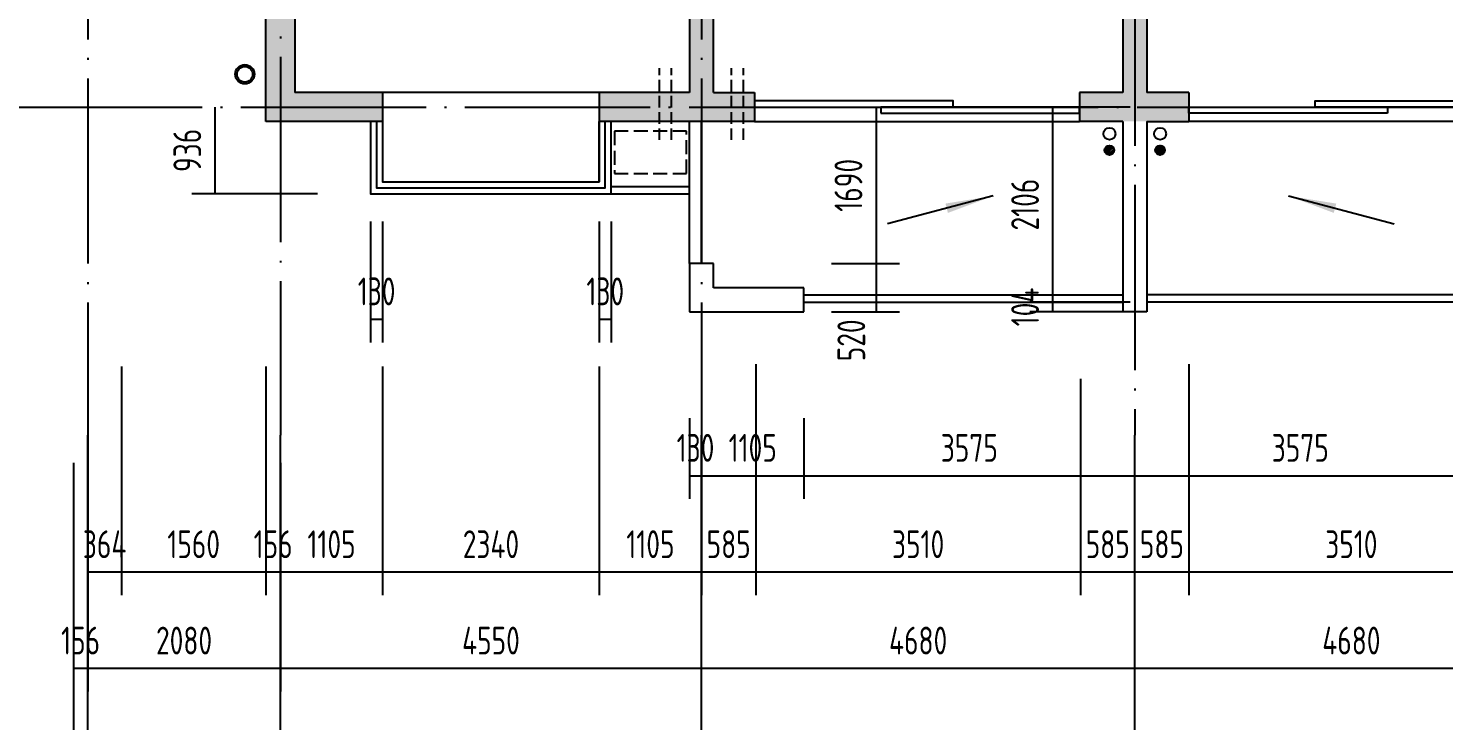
# Model space of a CAD drawing. Extents: x -726032 to 135930, y -151624 to 587044.
# Drawn here: x -712407 to -697117, y 488799 to 496272 of the extents above; entities that cross this region are included whole.
import ezdxf

# ---------------------------------------------------------------- set-up
doc = ezdxf.new("R2010")
doc.units = 0
doc.header["$LTSCALE"] = 1000
doc.header["$MEASUREMENT"] = 0
doc.linetypes.add('DASH', pattern=[0.35, 0.25, -0.1])
doc.linetypes.add('DOTE', pattern=[2.42, 2, -0.2, 0.02, -0.2])
doc.layers.get('0').update_dxf_attribs({"linetype": 'CONTINUOUS'})
doc.layers.get('DEFPOINTS').update_dxf_attribs({"color": 1, "linetype": 'CONTINUOUS'})
for name, color, linetype in [('AXIS', 245, 'CONTINUOUS'), ('COLUMN', 170, 'CONTINUOUS'), ('DOTE', 8, 'DOTE'), ('GROUND', 45, 'CONTINUOUS'), ('PUB_DIM', 245, 'CONTINUOUS'), ('ROOF', 4, 'CONTINUOUS'), ('WALL', 255, 'CONTINUOUS'), ('WINDOW', 155, 'CONTINUOUS'), ('空调', 245, 'CONTINUOUS'), ('雨水管', 20, 'CONTINUOUS')]:
    doc.layers.add(name, color=color, linetype=linetype)
doc.styles.add('DIM_FONT', font='isocp.shx', dxfattribs={"width": 0.8})
doc.dimstyles.new('AXIS', dxfattribs={"dimtxt": 300, "dimasz": 1, "dimexe": 250, "dimexo": 300, "dimgap": 150, "dimtad": 1, "dimdec": 0, "dimzin": 0, "dimdsep": 46, "dimtxsty": 'DIM_FONT', "dimcen": 0.09, "dimse1": 1, "dimse2": 1, "dimclrt": 142, "dimadec": 0, "dimazin": 0, "dimtfac": 1, "dimtdec": 0, "dimtix": 1, "dimtmove": 2, "dimatfit": 3, "dimfxl": 1, "dimtolj": 1, "dimtzin": 0, "dimarcsym": 0})
doc.dimstyles.new('DIMA', dxfattribs={"dimtxt": 300, "dimasz": 1, "dimexe": 250, "dimexo": 300, "dimgap": 150, "dimtad": 1, "dimdec": 0, "dimzin": 0, "dimdsep": 46, "dimtxsty": 'DIM_FONT', "dimcen": 0.09, "dimse1": 1, "dimclrt": 142, "dimadec": 0, "dimazin": 0, "dimtfac": 1, "dimtdec": 0, "dimtix": 1, "dimtmove": 2, "dimatfit": 3, "dimfxl": 1, "dimtolj": 1, "dimtzin": 0, "dimarcsym": 0})
doc.dimstyles.new('DIMB', dxfattribs={"dimtxt": 300, "dimasz": 1, "dimexe": 250, "dimexo": 300, "dimgap": 150, "dimtad": 1, "dimdec": 0, "dimzin": 0, "dimdsep": 46, "dimtxsty": 'DIM_FONT', "dimcen": 0.09, "dimse2": 1, "dimclrt": 142, "dimadec": 0, "dimazin": 0, "dimtfac": 1, "dimtdec": 0, "dimtix": 1, "dimtmove": 2, "dimatfit": 3, "dimfxl": 1, "dimtolj": 1, "dimtzin": 0, "dimarcsym": 0})
doc.dimstyles.new('DIMN', dxfattribs={"dimtxt": 300, "dimasz": 1, "dimexe": 250, "dimexo": 300, "dimgap": 150, "dimtad": 1, "dimdec": 0, "dimzin": 0, "dimdsep": 46, "dimtxsty": 'DIM_FONT', "dimcen": 0.09, "dimclrt": 142, "dimadec": 0, "dimazin": 0, "dimtfac": 1, "dimtdec": 0, "dimtix": 1, "dimtmove": 2, "dimatfit": 3, "dimfxl": 1, "dimtolj": 1, "dimtzin": 0, "dimarcsym": 0})

# ---------------------------------------------------------------- blocks, each defined once
blk = doc.blocks.new('*D510')
at = {"layer": 'AXIS', "color": 0, "lineweight": -2, "transparency": 16777216}
for p, q in [((-711920, 491580), (-711920, 488073)), ((-643241, 491580), (-643241, 488073)), ((-643242, 488323), (-711919, 488323))]:
    blk.add_line(p, q, dxfattribs=at)
at = {"layer": 'AXIS', "color": 0, "transparency": 16777216}
for points in [[(-711919, 488323), (-711919, 488323), (-711920, 488323)], [(-643242, 488323), (-643242, 488323), (-643241, 488323)]]:
    blk.add_solid(points, dxfattribs=at)
at = {"layer": 'DEFPOINTS', "color": 0, "transparency": 16777216}
for p in [(-711920, 491880), (-643241, 491880), (-711920, 488323)]:
    blk.add_point(p, dxfattribs=at)
at = {"layer": 'AXIS', "color": 142, "transparency": 16777216, "insert": (-677580, 488623), "char_height": 300, "attachment_point": 5, "style": 'DIM_FONT'}
blk.add_mtext('\\A1;68679', dxfattribs=at)
blk = doc.blocks.new('*D3289')
at = {"layer": 'AXIS', "color": 0, "lineweight": -2, "transparency": 16777216}
blk.add_line((-700455, 489363), (-705133, 489363), dxfattribs=at)
at = {"layer": 'AXIS', "color": 0, "transparency": 16777216}
for points in [[(-705133, 489363), (-705133, 489363), (-705134, 489363)], [(-700455, 489363), (-700455, 489363), (-700454, 489363)]]:
    blk.add_solid(points, dxfattribs=at)
at = {"layer": 'DEFPOINTS', "color": 0, "transparency": 16777216}
for p in [(-705134, 491880), (-700454, 491880), (-705134, 489363)]:
    blk.add_point(p, dxfattribs=at)
at = {"layer": 'AXIS', "color": 142, "transparency": 16777216, "insert": (-702794, 489663), "char_height": 300, "attachment_point": 5, "style": 'DIM_FONT'}
blk.add_mtext('\\A1;4680', dxfattribs=at)
blk = doc.blocks.new('*D948')
at = {"layer": 'DEFPOINTS', "color": 0, "transparency": 16777216}
for p in [(-704549, 492946), (-701039, 492790), (-704549, 490403)]:
    blk.add_point(p, dxfattribs=at)
at = {"layer": 'PUB_DIM', "color": 0, "lineweight": -2, "transparency": 16777216}
for p, q in [((-704549, 492646), (-704549, 490153)), ((-701039, 492490), (-701039, 490153)), ((-701040, 490403), (-704548, 490403))]:
    blk.add_line(p, q, dxfattribs=at)
at = {"layer": 'PUB_DIM', "color": 0, "transparency": 16777216}
for points in [[(-704548, 490403), (-704548, 490403), (-704549, 490403)], [(-701040, 490403), (-701040, 490403), (-701039, 490403)]]:
    blk.add_solid(points, dxfattribs=at)
at = {"layer": 'PUB_DIM', "color": 142, "transparency": 16777216, "insert": (-702794, 490703), "char_height": 300, "attachment_point": 5, "style": 'DIM_FONT'}
blk.add_mtext('\\A1;3510', dxfattribs=at)
blk = doc.blocks.new('*D3688')
at = {"layer": 'DEFPOINTS', "color": 0, "transparency": 16777216}
for p in [(-704029, 492363), (-700454, 492363), (-700454, 491443)]:
    blk.add_point(p, dxfattribs=at)
at = {"layer": 'PUB_DIM', "color": 0, "lineweight": -2, "transparency": 16777216}
for p, q in [((-704029, 492063), (-704029, 491193)), ((-704028, 491443), (-700455, 491443))]:
    blk.add_line(p, q, dxfattribs=at)
at = {"layer": 'PUB_DIM', "color": 0, "transparency": 16777216}
for points in [[(-704028, 491443), (-704028, 491443), (-704029, 491443)], [(-700455, 491443), (-700455, 491443), (-700454, 491443)]]:
    blk.add_solid(points, dxfattribs=at)
at = {"layer": 'PUB_DIM', "color": 142, "transparency": 16777216, "insert": (-702241, 491743), "char_height": 300, "attachment_point": 5, "style": 'DIM_FONT'}
blk.add_mtext('\\A1;3575', dxfattribs=at)
blk = doc.blocks.new('*D954')
at = {"layer": 'DEFPOINTS', "color": 0, "transparency": 16777216}
for p in [(-705134, 492946), (-704549, 492946), (-705134, 490403)]:
    blk.add_point(p, dxfattribs=at)
at = {"layer": 'PUB_DIM', "color": 0, "lineweight": -2, "transparency": 16777216}
for p, q in [((-705134, 492646), (-705134, 490153)), ((-704549, 492646), (-704549, 490153)), ((-705135, 490403), (-705136, 490403)), ((-704549, 490403), (-705134, 490403)), ((-704548, 490403), (-704547, 490403))]:
    blk.add_line(p, q, dxfattribs=at)
at = {"layer": 'PUB_DIM', "color": 0, "transparency": 16777216}
for points in [[(-705135, 490403), (-705135, 490403), (-705134, 490403)], [(-704548, 490403), (-704548, 490403), (-704549, 490403)]]:
    blk.add_solid(points, dxfattribs=at)
at = {"layer": 'PUB_DIM', "color": 142, "transparency": 16777216, "insert": (-704841, 490703), "char_height": 300, "attachment_point": 5, "style": 'DIM_FONT'}
blk.add_mtext('\\A1;585', dxfattribs=at)
blk = doc.blocks.new('*D3692')
at = {"layer": 'DEFPOINTS', "color": 0, "transparency": 16777216}
for p in [(-705264, 492363), (-705134, 492363), (-705134, 491443)]:
    blk.add_point(p, dxfattribs=at)
at = {"layer": 'PUB_DIM', "color": 0, "lineweight": -2, "transparency": 16777216}
for p, q in [((-705264, 492063), (-705264, 491193)), ((-705265, 491443), (-705266, 491443)), ((-705264, 491443), (-705134, 491443)), ((-705133, 491443), (-705132, 491443))]:
    blk.add_line(p, q, dxfattribs=at)
at = {"layer": 'PUB_DIM', "color": 0, "transparency": 16777216}
for points in [[(-705265, 491443), (-705265, 491443), (-705264, 491443)], [(-705133, 491443), (-705133, 491443), (-705134, 491443)]]:
    blk.add_solid(points, dxfattribs=at)
at = {"layer": 'PUB_DIM', "color": 142, "transparency": 16777216, "insert": (-705199, 491743), "char_height": 300, "attachment_point": 5, "style": 'DIM_FONT'}
blk.add_mtext('\\A1;130', dxfattribs=at)
blk = doc.blocks.new('*D2215')
at = {"layer": 'DEFPOINTS', "color": 0, "transparency": 16777216}
for p in [(-705134, 492363), (-704029, 492363), (-704029, 491443)]:
    blk.add_point(p, dxfattribs=at)
at = {"layer": 'PUB_DIM', "color": 0, "lineweight": -2, "transparency": 16777216}
for p, q in [((-704029, 492063), (-704029, 491193)), ((-705133, 491443), (-704030, 491443))]:
    blk.add_line(p, q, dxfattribs=at)
at = {"layer": 'PUB_DIM', "color": 0, "transparency": 16777216}
for points in [[(-705133, 491443), (-705133, 491443), (-705134, 491443)], [(-704030, 491443), (-704030, 491443), (-704029, 491443)]]:
    blk.add_solid(points, dxfattribs=at)
at = {"layer": 'PUB_DIM', "color": 142, "transparency": 16777216, "insert": (-704581, 491743), "char_height": 300, "attachment_point": 5, "style": 'DIM_FONT'}
blk.add_mtext('\\A1;1105', dxfattribs=at)
blk = doc.blocks.new('*D955')
at = {"layer": 'DEFPOINTS', "color": 0, "transparency": 16777216}
for p in [(-708709, 494486), (-708579, 494486), (-708579, 493132)]:
    blk.add_point(p, dxfattribs=at)
at = {"layer": 'PUB_DIM', "color": 0, "lineweight": -2, "transparency": 16777216}
for p, q in [((-708709, 494186), (-708709, 492882)), ((-708579, 494186), (-708579, 492882)), ((-708710, 493132), (-708711, 493132)), ((-708709, 493132), (-708579, 493132)), ((-708578, 493132), (-708577, 493132))]:
    blk.add_line(p, q, dxfattribs=at)
at = {"layer": 'PUB_DIM', "color": 0, "transparency": 16777216}
for points in [[(-708710, 493132), (-708710, 493132), (-708709, 493132)], [(-708578, 493132), (-708578, 493132), (-708579, 493132)]]:
    blk.add_solid(points, dxfattribs=at)
at = {"layer": 'PUB_DIM', "color": 142, "transparency": 16777216, "insert": (-708644, 493432), "char_height": 300, "attachment_point": 5, "style": 'DIM_FONT'}
blk.add_mtext('\\A1;130', dxfattribs=at)
blk = doc.blocks.new('*D956')
at = {"layer": 'DEFPOINTS', "color": 0, "transparency": 16777216}
for p in [(-708579, 492920), (-706239, 492920), (-708579, 490403)]:
    blk.add_point(p, dxfattribs=at)
at = {"layer": 'PUB_DIM', "color": 0, "lineweight": -2, "transparency": 16777216}
for p, q in [((-708579, 492620), (-708579, 490153)), ((-706239, 492620), (-706239, 490153)), ((-706240, 490403), (-708578, 490403))]:
    blk.add_line(p, q, dxfattribs=at)
at = {"layer": 'PUB_DIM', "color": 0, "transparency": 16777216}
for points in [[(-708578, 490403), (-708578, 490403), (-708579, 490403)], [(-706240, 490403), (-706240, 490403), (-706239, 490403)]]:
    blk.add_solid(points, dxfattribs=at)
at = {"layer": 'PUB_DIM', "color": 142, "transparency": 16777216, "insert": (-707409, 490703), "char_height": 300, "attachment_point": 5, "style": 'DIM_FONT'}
blk.add_mtext('\\A1;2340', dxfattribs=at)
blk = doc.blocks.new('*D957')
at = {"layer": 'DEFPOINTS', "color": 0, "transparency": 16777216}
for p in [(-706239, 494486), (-706109, 494486), (-706109, 493132)]:
    blk.add_point(p, dxfattribs=at)
at = {"layer": 'PUB_DIM', "color": 0, "lineweight": -2, "transparency": 16777216}
for p, q in [((-706239, 494186), (-706239, 492882)), ((-706109, 494186), (-706109, 492882)), ((-706240, 493132), (-706241, 493132)), ((-706239, 493132), (-706109, 493132)), ((-706108, 493132), (-706107, 493132))]:
    blk.add_line(p, q, dxfattribs=at)
at = {"layer": 'PUB_DIM', "color": 0, "transparency": 16777216}
for points in [[(-706240, 493132), (-706240, 493132), (-706239, 493132)], [(-706108, 493132), (-706108, 493132), (-706109, 493132)]]:
    blk.add_solid(points, dxfattribs=at)
at = {"layer": 'PUB_DIM', "color": 142, "transparency": 16777216, "insert": (-706174, 493432), "char_height": 300, "attachment_point": 5, "style": 'DIM_FONT'}
blk.add_mtext('\\A1;130', dxfattribs=at)
blk = doc.blocks.new('*D2216')
at = {"layer": 'DEFPOINTS', "color": 0, "transparency": 16777216}
for p in [(-709840, 492920), (-709684, 492920), (-709840, 490403)]:
    blk.add_point(p, dxfattribs=at)
at = {"layer": 'PUB_DIM', "color": 0, "lineweight": -2, "transparency": 16777216}
for p, q in [((-709840, 492620), (-709840, 490153)), ((-709841, 490403), (-709842, 490403)), ((-709684, 490403), (-709840, 490403)), ((-709683, 490403), (-709682, 490403))]:
    blk.add_line(p, q, dxfattribs=at)
at = {"layer": 'PUB_DIM', "color": 0, "transparency": 16777216}
for points in [[(-709841, 490403), (-709841, 490403), (-709840, 490403)], [(-709683, 490403), (-709683, 490403), (-709684, 490403)]]:
    blk.add_solid(points, dxfattribs=at)
at = {"layer": 'PUB_DIM', "color": 142, "transparency": 16777216, "insert": (-709762, 490703), "char_height": 300, "attachment_point": 5, "style": 'DIM_FONT'}
blk.add_mtext('\\A1;156', dxfattribs=at)
blk = doc.blocks.new('*D958')
at = {"layer": 'DEFPOINTS', "color": 0, "transparency": 16777216}
for p in [(-711764, 492920), (-711400, 492920), (-711764, 490403)]:
    blk.add_point(p, dxfattribs=at)
at = {"layer": 'PUB_DIM', "color": 0, "lineweight": -2, "transparency": 16777216}
for p, q in [((-711764, 492620), (-711764, 490153)), ((-711400, 492620), (-711400, 490153)), ((-711765, 490403), (-711766, 490403)), ((-711400, 490403), (-711764, 490403)), ((-711399, 490403), (-711398, 490403))]:
    blk.add_line(p, q, dxfattribs=at)
at = {"layer": 'PUB_DIM', "color": 0, "transparency": 16777216}
for points in [[(-711765, 490403), (-711765, 490403), (-711764, 490403)], [(-711399, 490403), (-711399, 490403), (-711400, 490403)]]:
    blk.add_solid(points, dxfattribs=at)
at = {"layer": 'PUB_DIM', "color": 142, "transparency": 16777216, "insert": (-711582, 490703), "char_height": 300, "attachment_point": 5, "style": 'DIM_FONT'}
blk.add_mtext('\\A1;364', dxfattribs=at)
blk = doc.blocks.new('*D959')
at = {"layer": 'DEFPOINTS', "color": 0, "transparency": 16777216}
for p in [(-711400, 492920), (-709840, 492920), (-711400, 490403)]:
    blk.add_point(p, dxfattribs=at)
at = {"layer": 'PUB_DIM', "color": 0, "lineweight": -2, "transparency": 16777216}
for p, q in [((-711400, 492620), (-711400, 490153)), ((-709840, 492620), (-709840, 490153)), ((-709841, 490403), (-711399, 490403))]:
    blk.add_line(p, q, dxfattribs=at)
at = {"layer": 'PUB_DIM', "color": 0, "transparency": 16777216}
for points in [[(-711399, 490403), (-711399, 490403), (-711400, 490403)], [(-709841, 490403), (-709841, 490403), (-709840, 490403)]]:
    blk.add_solid(points, dxfattribs=at)
at = {"layer": 'PUB_DIM', "color": 142, "transparency": 16777216, "insert": (-710620, 490703), "char_height": 300, "attachment_point": 5, "style": 'DIM_FONT'}
blk.add_mtext('\\A1;1560', dxfattribs=at)
blk = doc.blocks.new('*D960')
at = {"layer": 'AXIS', "color": 0, "lineweight": -2, "transparency": 16777216}
for p, q in [((-711920, 491580), (-711920, 489113)), ((-711764, 491580), (-711764, 489113)), ((-711921, 489363), (-711922, 489363)), ((-711764, 489363), (-711920, 489363)), ((-711763, 489363), (-711762, 489363))]:
    blk.add_line(p, q, dxfattribs=at)
at = {"layer": 'AXIS', "color": 0, "transparency": 16777216}
for points in [[(-711921, 489363), (-711921, 489363), (-711920, 489363)], [(-711763, 489363), (-711763, 489363), (-711764, 489363)]]:
    blk.add_solid(points, dxfattribs=at)
at = {"layer": 'DEFPOINTS', "color": 0, "transparency": 16777216}
for p in [(-711920, 491880), (-711764, 491880), (-711920, 489363)]:
    blk.add_point(p, dxfattribs=at)
at = {"layer": 'AXIS', "color": 142, "transparency": 16777216, "insert": (-711842, 489663), "char_height": 300, "attachment_point": 5, "style": 'DIM_FONT'}
blk.add_mtext('\\A1;156', dxfattribs=at)
blk = doc.blocks.new('*D961')
at = {"layer": 'AXIS', "color": 0, "lineweight": -2, "transparency": 16777216}
for p, q in [((-711764, 491580), (-711764, 489113)), ((-709684, 491580), (-709684, 489113)), ((-709685, 489363), (-711763, 489363))]:
    blk.add_line(p, q, dxfattribs=at)
at = {"layer": 'AXIS', "color": 0, "transparency": 16777216}
for points in [[(-711763, 489363), (-711763, 489363), (-711764, 489363)], [(-709685, 489363), (-709685, 489363), (-709684, 489363)]]:
    blk.add_solid(points, dxfattribs=at)
at = {"layer": 'DEFPOINTS', "color": 0, "transparency": 16777216}
for p in [(-711764, 491880), (-709684, 491880), (-711764, 489363)]:
    blk.add_point(p, dxfattribs=at)
at = {"layer": 'AXIS', "color": 142, "transparency": 16777216, "insert": (-710724, 489663), "char_height": 300, "attachment_point": 5, "style": 'DIM_FONT'}
blk.add_mtext('\\A1;2080', dxfattribs=at)
blk = doc.blocks.new('*D3693')
at = {"layer": 'DEFPOINTS', "color": 0, "transparency": 16777216}
for p in [(-709684, 492920), (-708579, 492920), (-709684, 490403)]:
    blk.add_point(p, dxfattribs=at)
at = {"layer": 'PUB_DIM', "color": 0, "lineweight": -2, "transparency": 16777216}
for p, q in [((-708579, 492620), (-708579, 490153)), ((-708580, 490403), (-709683, 490403))]:
    blk.add_line(p, q, dxfattribs=at)
at = {"layer": 'PUB_DIM', "color": 0, "transparency": 16777216}
for points in [[(-709683, 490403), (-709683, 490403), (-709684, 490403)], [(-708580, 490403), (-708580, 490403), (-708579, 490403)]]:
    blk.add_solid(points, dxfattribs=at)
at = {"layer": 'PUB_DIM', "color": 142, "transparency": 16777216, "insert": (-709131, 490703), "char_height": 300, "attachment_point": 5, "style": 'DIM_FONT'}
blk.add_mtext('\\A1;1105', dxfattribs=at)
blk = doc.blocks.new('*D3694')
at = {"layer": 'DEFPOINTS', "color": 0, "transparency": 16777216}
for p in [(-710389, 495422), (-708981, 495422), (-708981, 494486)]:
    blk.add_point(p, dxfattribs=at)
at = {"layer": 'PUB_DIM', "color": 0, "lineweight": -2, "transparency": 16777216}
for p, q in [((-710389, 494487), (-710389, 495421)), ((-709281, 494486), (-710639, 494486))]:
    blk.add_line(p, q, dxfattribs=at)
at = {"layer": 'PUB_DIM', "color": 0, "transparency": 16777216}
for points in [[(-710389, 495421), (-710388, 495421), (-710389, 495422)], [(-710389, 494487), (-710388, 494487), (-710389, 494486)]]:
    blk.add_solid(points, dxfattribs=at)
at = {"layer": 'PUB_DIM', "color": 142, "transparency": 16777216, "insert": (-710689, 494954), "char_height": 300, "attachment_point": 5, "rotation": 90, "style": 'DIM_FONT'}
blk.add_mtext('\\A1;936', dxfattribs=at)
blk = doc.blocks.new('*D3294')
at = {"layer": 'AXIS', "color": 0, "lineweight": -2, "transparency": 16777216}
blk.add_line((-705135, 489363), (-709683, 489363), dxfattribs=at)
at = {"layer": 'AXIS', "color": 0, "transparency": 16777216}
for points in [[(-709683, 489363), (-709683, 489363), (-709684, 489363)], [(-705135, 489363), (-705135, 489363), (-705134, 489363)]]:
    blk.add_solid(points, dxfattribs=at)
at = {"layer": 'DEFPOINTS', "color": 0, "transparency": 16777216}
for p in [(-709684, 491880), (-705134, 491880), (-709684, 489363)]:
    blk.add_point(p, dxfattribs=at)
at = {"layer": 'AXIS', "color": 142, "transparency": 16777216, "insert": (-707409, 489663), "char_height": 300, "attachment_point": 5, "style": 'DIM_FONT'}
blk.add_mtext('\\A1;4550', dxfattribs=at)
blk = doc.blocks.new('*D2217')
at = {"layer": 'DEFPOINTS', "color": 0, "transparency": 16777216}
for p in [(-705134, 492946), (-706239, 492920), (-706239, 490403)]:
    blk.add_point(p, dxfattribs=at)
at = {"layer": 'PUB_DIM', "color": 0, "lineweight": -2, "transparency": 16777216}
for p, q in [((-706239, 492620), (-706239, 490153)), ((-705135, 490403), (-706238, 490403))]:
    blk.add_line(p, q, dxfattribs=at)
at = {"layer": 'PUB_DIM', "color": 0, "transparency": 16777216}
for points in [[(-706238, 490403), (-706238, 490403), (-706239, 490403)], [(-705135, 490403), (-705135, 490403), (-705134, 490403)]]:
    blk.add_solid(points, dxfattribs=at)
at = {"layer": 'PUB_DIM', "color": 142, "transparency": 16777216, "insert": (-705686, 490703), "char_height": 300, "attachment_point": 5, "style": 'DIM_FONT'}
blk.add_mtext('\\A1;1105', dxfattribs=at)
blk = doc.blocks.new('*D2249')
at = {"layer": 'DEFPOINTS', "color": 0, "transparency": 16777216}
for p in [(-701039, 492790), (-700454, 492790), (-701039, 490403)]:
    blk.add_point(p, dxfattribs=at)
at = {"layer": 'PUB_DIM', "color": 0, "lineweight": -2, "transparency": 16777216}
for p, q in [((-701039, 492490), (-701039, 490153)), ((-701040, 490403), (-701041, 490403)), ((-700454, 490403), (-701039, 490403)), ((-700453, 490403), (-700452, 490403))]:
    blk.add_line(p, q, dxfattribs=at)
at = {"layer": 'PUB_DIM', "color": 0, "transparency": 16777216}
for points in [[(-701040, 490403), (-701040, 490403), (-701039, 490403)], [(-700453, 490403), (-700453, 490403), (-700454, 490403)]]:
    blk.add_solid(points, dxfattribs=at)
at = {"layer": 'PUB_DIM', "color": 142, "transparency": 16777216, "insert": (-700746, 490703), "char_height": 300, "attachment_point": 5, "style": 'DIM_FONT'}
blk.add_mtext('\\A1;585', dxfattribs=at)
blk = doc.blocks.new('*D3709')
at = {"layer": 'DEFPOINTS', "color": 0, "transparency": 16777216}
for p in [(-699869, 492946), (-700454, 492790), (-700454, 490403)]:
    blk.add_point(p, dxfattribs=at)
at = {"layer": 'PUB_DIM', "color": 0, "lineweight": -2, "transparency": 16777216}
for p, q in [((-699869, 492646), (-699869, 490153)), ((-700455, 490403), (-700456, 490403)), ((-699869, 490403), (-700454, 490403)), ((-699868, 490403), (-699867, 490403))]:
    blk.add_line(p, q, dxfattribs=at)
at = {"layer": 'PUB_DIM', "color": 0, "transparency": 16777216}
for points in [[(-700455, 490403), (-700455, 490403), (-700454, 490403)], [(-699868, 490403), (-699868, 490403), (-699869, 490403)]]:
    blk.add_solid(points, dxfattribs=at)
at = {"layer": 'PUB_DIM', "color": 142, "transparency": 16777216, "insert": (-700161, 490703), "char_height": 300, "attachment_point": 5, "style": 'DIM_FONT'}
blk.add_mtext('\\A1;585', dxfattribs=at)
blk = doc.blocks.new('*D3312')
at = {"layer": 'AXIS', "color": 0, "lineweight": -2, "transparency": 16777216}
blk.add_line((-695775, 489363), (-700453, 489363), dxfattribs=at)
at = {"layer": 'AXIS', "color": 0, "transparency": 16777216}
for points in [[(-700453, 489363), (-700453, 489363), (-700454, 489363)], [(-695775, 489363), (-695775, 489363), (-695774, 489363)]]:
    blk.add_solid(points, dxfattribs=at)
at = {"layer": 'DEFPOINTS', "color": 0, "transparency": 16777216}
for p in [(-700454, 491880), (-695774, 491880), (-700454, 489363)]:
    blk.add_point(p, dxfattribs=at)
at = {"layer": 'AXIS', "color": 142, "transparency": 16777216, "insert": (-698114, 489663), "char_height": 300, "attachment_point": 5, "style": 'DIM_FONT'}
blk.add_mtext('\\A1;4680', dxfattribs=at)
blk = doc.blocks.new('*D1005')
at = {"layer": 'DEFPOINTS', "color": 0, "transparency": 16777216}
for p in [(-699869, 492946), (-696359, 492946), (-699869, 490403)]:
    blk.add_point(p, dxfattribs=at)
at = {"layer": 'PUB_DIM', "color": 0, "lineweight": -2, "transparency": 16777216}
for p, q in [((-699869, 492646), (-699869, 490153)), ((-696359, 492646), (-696359, 490153)), ((-696360, 490403), (-699868, 490403))]:
    blk.add_line(p, q, dxfattribs=at)
at = {"layer": 'PUB_DIM', "color": 0, "transparency": 16777216}
for points in [[(-699868, 490403), (-699868, 490403), (-699869, 490403)], [(-696360, 490403), (-696360, 490403), (-696359, 490403)]]:
    blk.add_solid(points, dxfattribs=at)
at = {"layer": 'PUB_DIM', "color": 142, "transparency": 16777216, "insert": (-698114, 490703), "char_height": 300, "attachment_point": 5, "style": 'DIM_FONT'}
blk.add_mtext('\\A1;3510', dxfattribs=at)
blk = doc.blocks.new('*D2250')
at = {"layer": 'DEFPOINTS', "color": 0, "transparency": 16777216}
for p in [(-700454, 492363), (-696879, 492363), (-696879, 491443)]:
    blk.add_point(p, dxfattribs=at)
at = {"layer": 'PUB_DIM', "color": 0, "lineweight": -2, "transparency": 16777216}
for p, q in [((-696879, 492063), (-696879, 491193)), ((-700453, 491443), (-696880, 491443))]:
    blk.add_line(p, q, dxfattribs=at)
at = {"layer": 'PUB_DIM', "color": 0, "transparency": 16777216}
for points in [[(-700453, 491443), (-700453, 491443), (-700454, 491443)], [(-696880, 491443), (-696880, 491443), (-696879, 491443)]]:
    blk.add_solid(points, dxfattribs=at)
at = {"layer": 'PUB_DIM', "color": 142, "transparency": 16777216, "insert": (-698666, 491743), "char_height": 300, "attachment_point": 5, "style": 'DIM_FONT'}
blk.add_mtext('\\A1;3575', dxfattribs=at)
blk = doc.blocks.new('_ARROW')
blk.add_solid([(0, 0), (-1, 0.1), (-1, -0.1)])
blk = doc.blocks.new('*D3944')
at = {"layer": 'DEFPOINTS', "color": 0, "transparency": 16777216}
for p in [(-704029, 493732), (-704029, 493212), (-703247, 493212)]:
    blk.add_point(p, dxfattribs=at)
at = {"layer": 'PUB_DIM', "color": 0, "lineweight": -2, "transparency": 16777216}
for p, q in [((-703729, 493732), (-702997, 493732)), ((-703247, 493731), (-703247, 493213)), ((-703729, 493212), (-702997, 493212))]:
    blk.add_line(p, q, dxfattribs=at)
at = {"layer": 'PUB_DIM', "color": 0, "transparency": 16777216}
for points in [[(-703247, 493731), (-703246, 493731), (-703247, 493732)], [(-703247, 493213), (-703246, 493213), (-703247, 493212)]]:
    blk.add_solid(points, dxfattribs=at)
at = {"layer": 'PUB_DIM', "color": 142, "transparency": 16777216, "insert": (-703516, 492904), "char_height": 300, "attachment_point": 5, "rotation": 90, "style": 'DIM_FONT'}
blk.add_mtext('\\A1;520', dxfattribs=at)
blk = doc.blocks.new('*D3943')
at = {"layer": 'DEFPOINTS', "color": 0, "transparency": 16777216}
for p in [(-704029, 495422), (-704029, 493732), (-703247, 493732)]:
    blk.add_point(p, dxfattribs=at)
at = {"layer": 'PUB_DIM', "color": 0, "lineweight": -2, "transparency": 16777216}
for p, q in [((-703729, 495422), (-702997, 495422)), ((-703247, 495421), (-703247, 493733)), ((-703729, 493732), (-702997, 493732))]:
    blk.add_line(p, q, dxfattribs=at)
at = {"layer": 'PUB_DIM', "color": 0, "transparency": 16777216}
for points in [[(-703247, 495421), (-703246, 495421), (-703247, 495422)], [(-703247, 493733), (-703246, 493733), (-703247, 493732)]]:
    blk.add_solid(points, dxfattribs=at)
at = {"layer": 'PUB_DIM', "color": 142, "transparency": 16777216, "insert": (-703547, 494577), "char_height": 300, "attachment_point": 5, "rotation": 90, "style": 'DIM_FONT'}
blk.add_mtext('\\A1;1690', dxfattribs=at)
blk = doc.blocks.new('*D3941')
at = {"layer": 'DEFPOINTS', "color": 0, "transparency": 16777216}
for p in [(-701339, 495422), (-700205, 495422), (-700205, 493316)]:
    blk.add_point(p, dxfattribs=at)
at = {"layer": 'PUB_DIM', "color": 0, "lineweight": -2, "transparency": 16777216}
for p, q in [((-700505, 495422), (-701589, 495422)), ((-701339, 493317), (-701339, 495421)), ((-700505, 493316), (-701589, 493316))]:
    blk.add_line(p, q, dxfattribs=at)
at = {"layer": 'PUB_DIM', "color": 0, "transparency": 16777216}
for points in [[(-701339, 495421), (-701338, 495421), (-701339, 495422)], [(-701339, 493317), (-701338, 493317), (-701339, 493316)]]:
    blk.add_solid(points, dxfattribs=at)
at = {"layer": 'PUB_DIM', "color": 142, "transparency": 16777216, "insert": (-701639, 494369), "char_height": 300, "attachment_point": 5, "rotation": 90, "style": 'DIM_FONT'}
blk.add_mtext('\\A1;2106', dxfattribs=at)
blk = doc.blocks.new('*D3942')
at = {"layer": 'DEFPOINTS', "color": 0, "transparency": 16777216}
for p in [(-701339, 493316), (-700205, 493316), (-700205, 493212)]:
    blk.add_point(p, dxfattribs=at)
at = {"layer": 'PUB_DIM', "color": 0, "lineweight": -2, "transparency": 16777216}
for p, q in [((-700505, 493316), (-701589, 493316)), ((-701339, 493317), (-701339, 493318)), ((-701339, 493212), (-701339, 493316)), ((-700505, 493212), (-701589, 493212)), ((-701339, 493211), (-701339, 493210))]:
    blk.add_line(p, q, dxfattribs=at)
at = {"layer": 'PUB_DIM', "color": 0, "transparency": 16777216}
for points in [[(-701339, 493317), (-701338, 493317), (-701339, 493316)], [(-701339, 493211), (-701338, 493211), (-701339, 493212)]]:
    blk.add_solid(points, dxfattribs=at)
at = {"layer": 'PUB_DIM', "color": 142, "transparency": 16777216, "insert": (-701639, 493264), "char_height": 300, "attachment_point": 5, "rotation": 90, "style": 'DIM_FONT'}
blk.add_mtext('\\A1;104', dxfattribs=at)

msp = doc.modelspace()

# ---------------------------------------------------------------- hatches: boundary and pattern name
at = {"layer": '雨水管'}
h = msp.add_hatch(dxfattribs=at)
h.set_pattern_fill('ANSI31', color=256, scale=130, style=0)
h.set_pattern_definition([(45, (-1221483.375, 836987.842), (-11.4904852, 11.4904852), [])])
h.paths.add_polyline_path([(-700779.6, 494956.1, 1), (-700675.6, 494956.1, 1)])
h = msp.add_hatch(dxfattribs=at)
h.set_pattern_fill('ANSI31', color=256, scale=130, style=0)
h.set_pattern_definition([(135, (-179424.36, 836987.842), (11.4904852, 11.4904852), [])])
h.paths.add_polyline_path([(-700232.2, 494956.1, 1), (-700128.2, 494956.1, 1)])

# ---------------------------------------------------------------- linework, layer by layer
at = {"layer": 'AXIS'}
for p, q in [((-711763.9, 487802.9), (-711763.9, 491880.4)), ((-709683.9, 487802.9), (-709683.9, 491880.4)), ((-705133.9, 487802.9), (-705133.9, 491880.4)), ((-700453.9, 487802.9), (-700453.9, 491880.4))]:
    msp.add_line(p, q, dxfattribs=at)
at = {"layer": 'COLUMN'}
for points in [[(-709839.9, 498672.4), (-709839.9, 495266.4), (-709527.9, 498672.4), (-709527.9, 495266.4)], [(-705263.9, 495578.4), (-705263.9, 497502.4), (-705003.9, 495578.4), (-705003.9, 497502.4)], [(-700583.9, 495578.4), (-700583.9, 496982.4), (-700323.9, 495578.4), (-700323.9, 496982.4)], [(-709527.9, 495578.4), (-709527.9, 495266.4), (-708578.9, 495578.4), (-708578.9, 495266.4)], [(-706238.9, 495578.4), (-706238.9, 495266.4), (-704548.9, 495578.4), (-704548.9, 495266.4)], [(-701038.9, 495578.4), (-701038.9, 495266.4), (-699868.9, 495578.4), (-699868.9, 495266.4)]]:
    msp.add_solid(points, dxfattribs=at)
at = {"layer": 'DOTE'}
for p, q in [((-711763.9, 522352), (-711763.9, 491880.4)), ((-705133.9, 522352), (-705133.9, 491880.4)), ((-700453.9, 504262.4), (-700453.9, 491880.4)), ((-709683.9, 503222.4), (-709683.9, 491880.4)), ((-712529.2, 495422.4), (-642897.4, 495422.4))]:
    msp.add_line(p, q, dxfattribs=at)
at = {"layer": 'GROUND'}
for p, q in [((-704561.9, 495266.4), (-701051.9, 495266.4)), ((-696358.9, 495266.4), (-699868.9, 495266.4))]:
    msp.add_line(p, q, dxfattribs=at)
at = {"layer": 'ROOF'}
for p, q in [((-705263.9, 493732.2), (-705263.9, 495266.4)), ((-705133.9, 493732.2), (-705133.9, 495266.4)), ((-706108.9, 494564.4), (-705263.9, 494564.4)), ((-706108.9, 494486.4), (-705263.9, 494486.4))]:
    msp.add_line(p, q, dxfattribs=at)
for points in [[(-704028.9, 493394.2), (-700583.9, 493394.2)], [(-704028.9, 493316.2), (-700583.9, 493316.2)], [(-696878.9, 493394.2), (-700323.9, 493394.2)], [(-696878.9, 493316.2), (-700323.9, 493316.2)]]:
    msp.add_lwpolyline(points, dxfattribs=at)
at = {"layer": 'WALL'}
for p, q in [((-700323.9, 504132.4), (-700323.9, 495578.4)), ((-709839.9, 495266.4), (-709839.9, 502052.4)), ((-705003.9, 495578.4), (-705003.9, 501766.4)), ((-700583.9, 501454.4), (-700583.9, 495578.4)), ((-709525.2, 495578.4), (-709525.1, 500674.4)), ((-705263.9, 500674.4), (-705263.9, 495578.4)), ((-708578.9, 495578.4), (-709527.9, 495578.4)), ((-708578.9, 495578.4), (-708578.9, 495266.4)), ((-706238.9, 495578.4), (-706238.9, 495266.4)), ((-705263.9, 495578.4), (-706238.9, 495578.4)), ((-705003.9, 495578.4), (-704561.9, 495578.4)), ((-704561.9, 495578.4), (-704561.9, 495266.4)), ((-700583.9, 495578.4), (-701051.9, 495578.4)), ((-701051.9, 495578.4), (-701051.9, 495266.4)), ((-699868.9, 495578.4), (-700323.9, 495578.4)), ((-699868.9, 495578.4), (-699868.9, 495266.4)), ((-708578.9, 495266.4), (-709839.9, 495266.4)), ((-704561.9, 495266.4), (-706238.9, 495266.4)), ((-700583.9, 495266.4), (-701051.9, 495266.4)), ((-700583.9, 495266.4), (-700583.9, 493212.4)), ((-700323.9, 495266.4), (-699868.9, 495266.4)), ((-700323.9, 495266.4), (-700323.9, 493212.4)), ((-700323.9, 493212.4), (-700583.9, 493212.4))]:
    msp.add_line(p, q, dxfattribs=at)
at = {"layer": 'WALL', "color": 255}
for p, q in [((-705263.9, 493732.2), (-705263.9, 493212.2)), ((-705003.9, 493472.2), (-705003.9, 493732.2)), ((-704028.9, 493472.2), (-705003.9, 493472.2)), ((-704028.9, 493212.2), (-704028.9, 493472.2)), ((-705263.9, 493212.2), (-704028.9, 493212.2))]:
    msp.add_line(p, q, dxfattribs=at)
at = {"layer": 'WALL', "color": 0}
msp.add_line((-705003.9, 493732.2), (-705263.9, 493732.2), dxfattribs=at)
at = {"layer": 'WINDOW'}
msp.add_line((-706238.9, 495578.4), (-708578.9, 495578.4), dxfattribs=at)
for points in [[(-704561.9, 495422.4), (-702416.9, 495422.4), (-702416.9, 495487.4), (-704561.9, 495487.4)], [(-703196.9, 495357.4), (-701051.9, 495357.4), (-701051.9, 495422.4), (-703196.9, 495422.4)], [(-697723.9, 495357.4), (-699868.9, 495357.4), (-699868.9, 495422.4), (-697723.9, 495422.4)], [(-696358.9, 495422.4), (-698503.9, 495422.4), (-698503.9, 495487.4), (-696358.9, 495487.4)]]:
    msp.add_lwpolyline(points, close=True, dxfattribs=at)
for points in [[(-708708.9, 495266.4), (-708708.9, 494486.4), (-706108.9, 494486.4), (-706108.9, 495266.4)], [(-708643.9, 495266.4), (-708643.9, 494551.4), (-706173.9, 494551.4), (-706173.9, 495266.4)], [(-708578.9, 495266.4), (-708578.9, 494616.4), (-706238.9, 494616.4), (-706238.9, 495266.4)], [(-706238.9, 495266.4), (-706238.9, 494616.4)]]:
    msp.add_lwpolyline(points, dxfattribs=at)
at = {"layer": '空调', "linetype": 'DASH', "ltscale": 0.5}
for p, q in [((-705588.9, 495066.7), (-705588.9, 495840.5)), ((-705458.9, 495066.7), (-705458.9, 495840.5)), ((-704808.9, 495066.7), (-704808.9, 495840.5)), ((-704678.9, 495066.7), (-704678.9, 495840.5))]:
    msp.add_line(p, q, dxfattribs=at)
at = {"layer": '空调', "linetype": 'DASH', "ltscale": 0.6}
msp.add_lwpolyline([(-706075.7, 494705), (-705295.7, 494705), (-705295.7, 495160), (-706075.7, 495160)], close=True, dxfattribs=at)
at = {"layer": '雨水管'}
for points in [[(-701983, 494462.8), (-703125, 494160.8)], [(-698793.3, 494462.8), (-697651.3, 494160.8)]]:
    msp.add_lwpolyline(points, dxfattribs=at)
for centre, radius in [((-710067.5, 495776), 104), ((-710067.5, 495776), 84.5), ((-700727.6, 495133.7), 65), ((-700180.2, 495133.7), 65), ((-700727.6, 494956.1), 52), ((-700180.2, 494956.1), 52)]:
    msp.add_circle(centre, radius, dxfattribs=at)

# ---------------------------------------------------------------- block references
for p, xscale, yscale, zscale, rotation in [((-701983, 494462.8), 519.9999999999976, 519.9999999999976, 519.9999999999976, 14.8153817559993), ((-698793.3, 494462.8), -519.9999999999974, 520, 520, 345.1846182440007)]:
    msp.add_blockref('_ARROW', p, dxfattribs=dict(at, xscale=xscale, yscale=yscale, zscale=zscale, rotation=rotation))

# ---------------------------------------------------------------- dimensions: what is measured, and where the dimension line sits
at = {"layer": 'AXIS'}
for base, p1, p2, dimstyle, picture, middle in [((-711919.9, 489362.9), (-711763.9, 491880.4), (-711919.9, 491880.4), 'DIMN', '*D960', (-711841.9, 489662.9)), ((-711763.9, 489362.9), (-709683.9, 491880.4), (-711763.9, 491880.4), 'DIMN', '*D961', (-710723.9, 489663)), ((-709683.9, 489362.9), (-705133.9, 491880.4), (-709683.9, 491880.4), 'AXIS', '*D3294', (-707408.9, 489662.9)), ((-705133.9, 489362.9), (-700453.9, 491880.4), (-705133.9, 491880.4), 'AXIS', '*D3289', (-702793.9, 489662.9)), ((-700453.9, 489362.9), (-695773.9, 491880.4), (-700453.9, 491880.4), 'AXIS', '*D3312', (-698113.9, 489662.9))]:
    dim = msp.add_linear_dim(base=base, p1=p1, p2=p2, dimstyle=dimstyle, dxfattribs=at)
    dim.commit()
    dim.dimension.update_dxf_attribs({"geometry": picture, "text_midpoint": middle})
dim = msp.add_aligned_dim(p1=(-643240.9, 491880.4), p2=(-711919.9, 491880.4), distance=3557.4, dimstyle='DIMN', dxfattribs=at)
dim.commit()
dim.dimension.update_dxf_attribs({"geometry": '*D510', "text_midpoint": (-677580.4, 488622.9)})
at = {"layer": 'PUB_DIM'}
for base, p1, p2, dimstyle, picture, middle in [((-710388.6, 495422.4), (-708981.3, 494486.4), (-708981.3, 495422.4), 'DIMB', '*D3694', (-710688.6, 494954.4)), ((-703246.7, 493732.2), (-704029.2, 495422.4), (-704029.2, 493732.2), 'DIMN', '*D3943', (-703546.7, 494577.3)), ((-701338.6, 495422.4), (-700205.2, 493316.2), (-700205.2, 495422.4), 'DIMN', '*D3941', (-701638.6, 494369.3)), ((-701338.6, 493316.2), (-700205.2, 493212.4), (-700205.2, 493316.2), 'DIMN', '*D3942', (-701638.6, 493264.3))]:
    dim = msp.add_linear_dim(base=base, p1=p1, p2=p2, angle=90, dimstyle=dimstyle, dxfattribs=at)
    dim.commit()
    dim.dimension.update_dxf_attribs({"geometry": picture, "text_midpoint": middle})
for base, p1, p2, dimstyle, picture, middle in [((-708578.9, 493131.9), (-708708.9, 494486.4), (-708578.9, 494486.4), 'DIMN', '*D955', (-708643.9, 493431.9)), ((-706108.9, 493131.9), (-706238.9, 494486.4), (-706108.9, 494486.4), 'DIMN', '*D957', (-706173.9, 493431.9)), ((-706238.9, 490402.9), (-705133.9, 492946.4), (-706238.9, 492920.4), 'DIMA', '*D2217', (-705686.4, 490702.9)), ((-705133.9, 490402.9), (-704548.9, 492946.4), (-705133.9, 492946.4), 'DIMN', '*D954', (-704841.4, 490702.9)), ((-704548.9, 490402.9), (-701038.9, 492790.4), (-704548.9, 492946.4), 'DIMN', '*D948', (-702793.9, 490702.9)), ((-700453.9, 490402.9), (-699868.9, 492946.4), (-700453.9, 492790.4), 'DIMB', '*D3709', (-700161.4, 490702.9)), ((-699868.9, 490402.9), (-696358.9, 492946.4), (-699868.9, 492946.4), 'DIMN', '*D1005', (-698113.9, 490702.9)), ((-711763.9, 490402.9), (-711399.9, 492920.4), (-711763.9, 492920.4), 'DIMN', '*D958', (-711581.9, 490702.9)), ((-711399.9, 490402.9), (-709839.9, 492920.4), (-711399.9, 492920.4), 'DIMN', '*D959', (-710619.9, 490702.9)), ((-709839.9, 490402.9), (-709683.9, 492920.4), (-709839.9, 492920.4), 'DIMA', '*D2216', (-709761.9, 490702.9)), ((-709683.9, 490402.9), (-708578.9, 492920.4), (-709683.9, 492920.4), 'DIMB', '*D3693', (-709131.4, 490702.9)), ((-708578.9, 490402.9), (-706238.9, 492920.4), (-708578.9, 492920.4), 'DIMN', '*D956', (-707408.9, 490703)), ((-701038.9, 490402.9), (-700453.9, 492790.4), (-701038.9, 492790.4), 'DIMA', '*D2249', (-700746.4, 490702.9)), ((-705133.9, 491442.9), (-705263.9, 492362.8), (-705133.9, 492362.8), 'DIMB', '*D3692', (-705198.9, 491742.9)), ((-704028.9, 491442.9), (-705133.9, 492362.8), (-704028.9, 492362.8), 'DIMA', '*D2215', (-704581.4, 491742.9)), ((-700453.9, 491442.9), (-704028.9, 492362.8), (-700453.9, 492362.8), 'DIMB', '*D3688', (-702241.4, 491742.9)), ((-696878.9, 491442.9), (-700453.9, 492362.8), (-696878.9, 492362.8), 'DIMA', '*D2250', (-698666.4, 491742.9))]:
    dim = msp.add_linear_dim(base=base, p1=p1, p2=p2, dimstyle=dimstyle, dxfattribs=at)
    dim.commit()
    dim.dimension.update_dxf_attribs({"geometry": picture, "text_midpoint": middle})
dim = msp.add_linear_dim(base=(-703246.7, 493212.2), p1=(-704029.2, 493732.2), p2=(-704029.2, 493212.2), angle=90, dimstyle='DIMN', dxfattribs=at)
dim.commit()
dim.dimension.update_dxf_attribs({"geometry": '*D3944', "text_midpoint": (-703515.9, 492903.9), "dimtype": 160})

doc.saveas('drawing.dxf')
